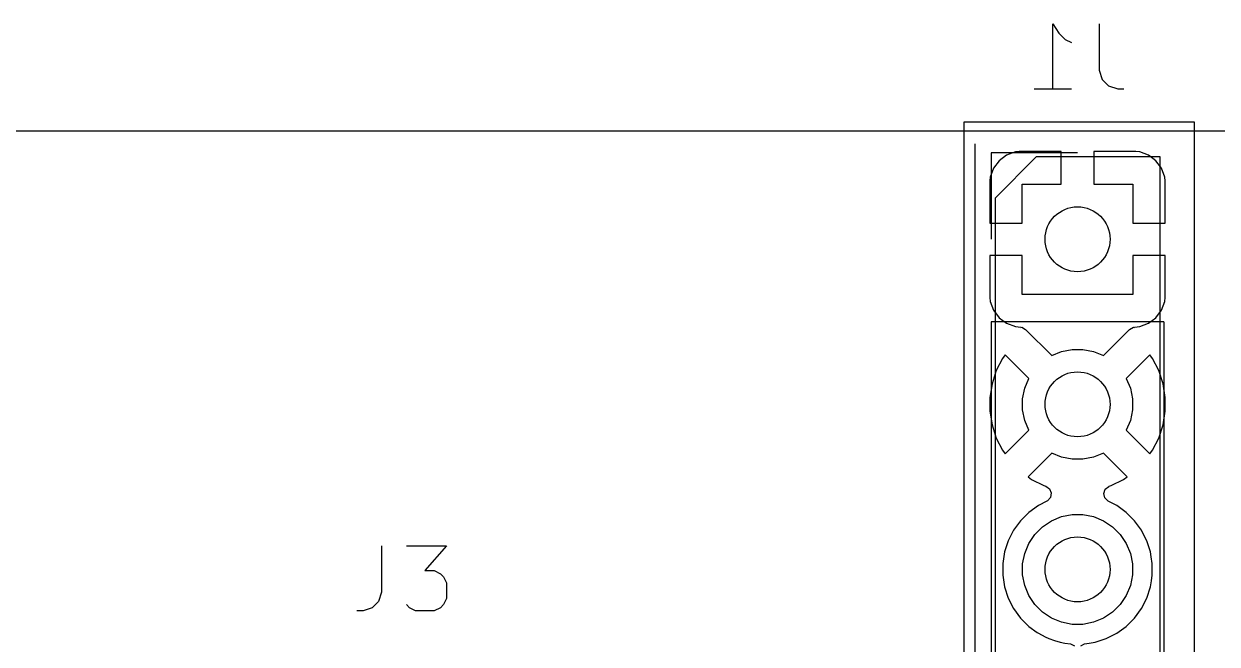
# Model space of a CAD drawing. Extents: x 0 to 96, y -64 to 1.6.
# Drawn here: x 24.16 to 42.53, y -7.9 to 1.65 of the extents above; entities that cross this region are included whole.
import ezdxf

# ---------------------------------------------------------------- set-up
doc = ezdxf.new("R2010")
doc.units = 0
for name, color, linetype in [('BLACK', 7, 'CONTINUOUS'), ('GRAY2', 8, 'CONTINUOUS'), ('LORANGE', 41, 'CONTINUOUS'), ('LYELLOW', 51, 'CONTINUOUS'), ('WHITE', 7, 'CONTINUOUS')]:
    doc.layers.add(name, color=color, linetype=linetype)

msp = doc.modelspace()

# ---------------------------------------------------------------- linework, layer by layer
at = {"layer": 'BLACK', "linetype": 'CONTINUOUS'}
for p, q in [((1.001527, 0), (94.998473, 0)), ((1.001527, 0), (94.998473, 0)), ((39.42262, -0.323403), (39.287913, -0.373645)), ((39.42262, -0.323403), (39.287913, -0.373645)), ((39.422627, -0.323401), (39.42262, -0.323403)), ((39.422627, -0.323401), (39.42262, -0.323403)), ((39.482155, -0.317), (39.422627, -0.323401)), ((39.482155, -0.317), (39.422627, -0.323401)), ((40.13, -0.317), (39.482155, -0.317)), ((40.13, -0.317), (39.482155, -0.317)), ((40.13, -0.817), (40.13, -0.317)), ((40.13, -0.817), (40.13, -0.317)), ((41.277844, -0.317), (40.63, -0.317)), ((40.63, -0.317), (40.63, -0.817)), ((41.277844, -0.317), (40.63, -0.317)), ((40.63, -0.317), (40.63, -0.817)), ((41.337372, -0.323401), (41.277844, -0.317)), ((41.337372, -0.323401), (41.277844, -0.317)), ((41.337379, -0.323403), (41.337372, -0.323401)), ((41.337379, -0.323403), (41.337372, -0.323401)), ((41.472086, -0.373645), (41.337379, -0.323403)), ((41.472086, -0.373645), (41.337379, -0.323403)), ((39.172809, -0.459812), (39.086649, -0.574906)), ((39.172809, -0.459812), (39.086649, -0.574906)), ((39.172812, -0.459809), (39.172809, -0.459812)), ((39.172812, -0.459809), (39.172809, -0.459812)), ((39.287906, -0.373649), (39.172812, -0.459809)), ((39.287906, -0.373649), (39.172812, -0.459809)), ((39.287913, -0.373645), (39.287906, -0.373649)), ((39.287913, -0.373645), (39.287906, -0.373649)), ((41.472093, -0.373649), (41.472086, -0.373645)), ((41.472093, -0.373649), (41.472086, -0.373645)), ((41.587187, -0.459809), (41.472093, -0.373649)), ((41.587187, -0.459809), (41.472093, -0.373649)), ((41.58719, -0.459812), (41.587187, -0.459809)), ((41.58719, -0.459812), (41.587187, -0.459809)), ((41.67335, -0.574906), (41.58719, -0.459812)), ((41.67335, -0.574906), (41.58719, -0.459812)), ((39.036401, -0.709627), (39.03, -0.769155)), ((39.036401, -0.709627), (39.03, -0.769155)), ((39.036403, -0.70962), (39.036401, -0.709627)), ((39.036403, -0.70962), (39.036401, -0.709627)), ((39.086645, -0.574913), (39.036403, -0.70962)), ((39.086645, -0.574913), (39.036403, -0.70962)), ((39.086649, -0.574906), (39.086645, -0.574913)), ((39.086649, -0.574906), (39.086645, -0.574913)), ((41.673354, -0.574913), (41.67335, -0.574906)), ((41.673354, -0.574913), (41.67335, -0.574906)), ((41.723596, -0.70962), (41.673354, -0.574913)), ((41.723596, -0.70962), (41.673354, -0.574913)), ((41.723598, -0.709627), (41.723596, -0.70962)), ((41.723598, -0.709627), (41.723596, -0.70962)), ((41.729999, -0.769155), (41.723598, -0.709627)), ((41.729999, -0.769155), (41.723598, -0.709627)), ((39.03, -0.769155), (39.03, -1.417)), ((39.03, -0.769155), (39.03, -1.417)), ((39.53, -1.417), (39.53, -0.817)), ((39.53, -0.817), (40.13, -0.817)), ((39.53, -1.417), (39.53, -0.817)), ((39.53, -0.817), (40.13, -0.817)), ((40.63, -0.817), (41.23, -0.817)), ((40.63, -0.817), (41.23, -0.817)), ((41.23, -0.817), (41.23, -1.417)), ((41.23, -0.817), (41.23, -1.417)), ((41.73, -0.769172), (41.729999, -0.769155)), ((41.73, -0.769172), (41.729999, -0.769155)), ((41.73, -1.417), (41.73, -0.769172)), ((41.73, -1.417), (41.73, -0.769172)), ((39.03, -1.417), (39.53, -1.417)), ((39.03, -1.417), (39.53, -1.417)), ((41.23, -1.417), (41.73, -1.417)), ((41.23, -1.417), (41.73, -1.417)), ((39.03, -1.917), (39.03, -2.564844)), ((39.53, -1.917), (39.03, -1.917)), ((39.03, -1.917), (39.03, -2.564844)), ((39.53, -1.917), (39.03, -1.917)), ((39.53, -2.517), (39.53, -1.917)), ((39.53, -2.517), (39.53, -1.917)), ((41.73, -1.917), (41.23, -1.917)), ((41.23, -1.917), (41.23, -2.517)), ((41.73, -1.917), (41.23, -1.917)), ((41.23, -1.917), (41.23, -2.517)), ((41.73, -2.564827), (41.73, -1.917)), ((41.73, -2.564827), (41.73, -1.917)), ((39.03, -2.564844), (39.036401, -2.624372)), ((39.03, -2.564844), (39.036401, -2.624372)), ((41.23, -2.517), (39.53, -2.517)), ((41.23, -2.517), (39.53, -2.517)), ((41.723598, -2.624372), (41.729999, -2.564844)), ((41.723598, -2.624372), (41.729999, -2.564844)), ((41.729999, -2.564844), (41.73, -2.564827)), ((41.729999, -2.564844), (41.73, -2.564827)), ((39.036401, -2.624372), (39.036403, -2.624379)), ((39.036401, -2.624372), (39.036403, -2.624379)), ((39.036403, -2.624379), (39.086645, -2.759086)), ((39.036403, -2.624379), (39.086645, -2.759086)), ((41.673354, -2.759086), (41.723596, -2.624379)), ((41.673354, -2.759086), (41.723596, -2.624379)), ((41.723596, -2.624379), (41.723598, -2.624372)), ((41.723596, -2.624379), (41.723598, -2.624372)), ((39.086645, -2.759086), (39.086649, -2.759093)), ((39.086645, -2.759086), (39.086649, -2.759093)), ((39.086649, -2.759093), (39.172809, -2.874187)), ((39.086649, -2.759093), (39.172809, -2.874187)), ((39.172809, -2.874187), (39.172812, -2.87419)), ((39.172809, -2.874187), (39.172812, -2.87419)), ((39.172812, -2.87419), (39.287906, -2.96035)), ((39.172812, -2.87419), (39.287906, -2.96035)), ((41.472093, -2.96035), (41.587187, -2.87419)), ((41.472093, -2.96035), (41.587187, -2.87419)), ((41.587187, -2.87419), (41.58719, -2.874187)), ((41.587187, -2.87419), (41.58719, -2.874187)), ((41.58719, -2.874187), (41.67335, -2.759093)), ((41.58719, -2.874187), (41.67335, -2.759093)), ((41.67335, -2.759093), (41.673354, -2.759086)), ((41.67335, -2.759093), (41.673354, -2.759086)), ((39.287906, -2.96035), (39.287913, -2.960354)), ((39.287906, -2.96035), (39.287913, -2.960354)), ((39.287913, -2.960354), (39.42262, -3.010596)), ((39.287913, -2.960354), (39.42262, -3.010596)), ((39.42262, -3.010596), (39.422619, -3.010596)), ((39.422619, -3.010596), (39.505444, -3.019501)), ((39.42262, -3.010596), (39.422619, -3.010596)), ((39.422619, -3.010596), (39.505444, -3.019501)), ((39.505444, -3.019501), (39.505116, -3.02255)), ((39.505444, -3.019501), (39.505116, -3.02255)), ((39.505116, -3.02255), (39.522014, -3.021642)), ((39.505116, -3.02255), (39.522014, -3.021642)), ((39.522014, -3.021642), (39.581196, -3.054642)), ((39.522014, -3.021642), (39.581196, -3.054642)), ((39.581196, -3.054642), (39.982571, -3.456017)), ((39.581196, -3.054642), (39.982571, -3.456017)), ((40.777428, -3.456017), (41.178802, -3.054642)), ((40.777428, -3.456017), (41.178802, -3.054642)), ((41.178802, -3.054642), (41.240125, -3.021157)), ((41.178802, -3.054642), (41.240125, -3.021157)), ((41.240125, -3.021157), (41.254833, -3.022078)), ((41.240125, -3.021157), (41.254833, -3.022078)), ((41.254556, -3.019501), (41.337375, -3.010598)), ((41.254556, -3.019501), (41.337375, -3.010598)), ((41.254833, -3.022078), (41.254556, -3.019501)), ((41.254833, -3.022078), (41.254556, -3.019501)), ((41.337375, -3.010598), (41.472086, -2.960354)), ((41.337375, -3.010598), (41.472086, -2.960354)), ((41.472086, -2.960354), (41.472093, -2.96035)), ((41.472086, -2.960354), (41.472093, -2.96035)), ((39.264727, -3.445282), (39.22538, -3.499439)), ((39.264727, -3.445282), (39.22538, -3.499439)), ((39.264728, -3.445282), (39.264727, -3.445282)), ((39.264728, -3.445282), (39.264727, -3.445282)), ((39.629017, -3.809571), (39.264728, -3.445282)), ((39.629017, -3.809571), (39.264728, -3.445282)), ((39.982571, -3.456017), (40.133258, -3.393601)), ((39.982571, -3.456017), (40.133258, -3.393601)), ((40.133258, -3.393601), (40.296685, -3.361093)), ((40.133258, -3.393601), (40.296685, -3.361093)), ((40.296685, -3.361093), (40.463315, -3.361093)), ((40.296685, -3.361093), (40.463315, -3.361093)), ((40.463315, -3.361093), (40.626742, -3.393601)), ((40.463315, -3.361093), (40.626742, -3.393601)), ((40.626742, -3.393601), (40.777428, -3.456017)), ((40.626742, -3.393601), (40.777428, -3.456017)), ((41.495269, -3.445282), (41.130981, -3.809569)), ((41.495269, -3.445282), (41.130981, -3.809569)), ((41.49527, -3.445282), (41.495269, -3.445282)), ((41.49527, -3.445282), (41.495269, -3.445282)), ((41.534624, -3.499449), (41.49527, -3.445282)), ((41.534624, -3.499449), (41.49527, -3.445282)), ((39.22538, -3.499439), (39.128904, -3.688782)), ((39.22538, -3.499439), (39.128904, -3.688782)), ((41.631095, -3.688782), (41.534624, -3.499449)), ((41.631095, -3.688782), (41.534624, -3.499449)), ((39.128904, -3.688782), (39.063242, -3.890869)), ((39.128904, -3.688782), (39.063242, -3.890869)), ((39.566601, -3.960258), (39.629017, -3.809571)), ((39.566601, -3.960258), (39.629017, -3.809571)), ((41.130981, -3.809569), (41.193399, -3.960258)), ((41.130981, -3.809569), (41.193399, -3.960258)), ((41.696757, -3.890869), (41.631095, -3.688782)), ((41.696757, -3.890869), (41.631095, -3.688782)), ((39.063242, -3.890872), (39.03, -4.100753)), ((39.063242, -3.890872), (39.03, -4.100753)), ((39.063242, -3.890869), (39.063242, -3.890872)), ((39.063242, -3.890869), (39.063242, -3.890872)), ((39.534093, -4.123685), (39.566601, -3.960258)), ((39.534093, -4.123685), (39.566601, -3.960258)), ((41.193399, -3.960258), (41.225907, -4.123685)), ((41.193399, -3.960258), (41.225907, -4.123685)), ((41.696757, -3.890872), (41.696757, -3.890869)), ((41.696757, -3.890872), (41.696757, -3.890869)), ((41.73, -4.100753), (41.696757, -3.890872)), ((41.73, -4.100753), (41.696757, -3.890872)), ((39.03, -4.100753), (39.03, -4.313246)), ((39.03, -4.100753), (39.03, -4.313246)), ((39.534093, -4.290315), (39.534093, -4.123685)), ((39.534093, -4.290315), (39.534093, -4.123685)), ((41.225907, -4.123685), (41.225907, -4.290315)), ((41.225907, -4.123685), (41.225907, -4.290315)), ((41.73, -4.313246), (41.73, -4.100753)), ((41.73, -4.313246), (41.73, -4.100753)), ((39.03, -4.313246), (39.063242, -4.523127)), ((39.03, -4.313246), (39.063242, -4.523127)), ((39.566601, -4.453742), (39.534093, -4.290315)), ((39.566601, -4.453742), (39.534093, -4.290315)), ((41.225907, -4.290315), (41.193399, -4.453742)), ((41.225907, -4.290315), (41.193399, -4.453742)), ((41.696757, -4.523127), (41.73, -4.313246)), ((41.696757, -4.523127), (41.73, -4.313246)), ((39.063242, -4.523127), (39.063242, -4.52313)), ((39.063242, -4.523127), (39.063242, -4.52313)), ((39.063242, -4.52313), (39.128904, -4.725217)), ((39.063242, -4.52313), (39.128904, -4.725217)), ((39.629016, -4.604427), (39.566601, -4.453742)), ((39.629016, -4.604427), (39.566601, -4.453742)), ((41.193399, -4.453742), (41.130982, -4.604429)), ((41.193399, -4.453742), (41.130982, -4.604429)), ((41.631095, -4.725217), (41.696757, -4.52313)), ((41.631095, -4.725217), (41.696757, -4.52313)), ((41.696757, -4.52313), (41.696757, -4.523127)), ((41.696757, -4.52313), (41.696757, -4.523127)), ((39.128904, -4.725217), (39.225375, -4.91455)), ((39.128904, -4.725217), (39.225375, -4.91455)), ((39.264728, -4.968716), (39.629016, -4.604427)), ((39.264728, -4.968716), (39.629016, -4.604427)), ((41.130982, -4.604429), (41.49527, -4.968717)), ((41.130982, -4.604429), (41.49527, -4.968717)), ((41.534622, -4.914554), (41.631095, -4.725217)), ((41.534622, -4.914554), (41.631095, -4.725217)), ((39.225375, -4.91455), (39.264728, -4.968716)), ((39.225375, -4.91455), (39.264728, -4.968716)), ((39.982569, -4.957981), (39.618282, -5.322269)), ((39.982569, -4.957981), (39.618282, -5.322269)), ((40.133258, -5.020399), (39.982569, -4.957981)), ((40.133258, -5.020399), (39.982569, -4.957981)), ((40.777428, -4.957982), (40.626742, -5.020399)), ((40.777428, -4.957982), (40.626742, -5.020399)), ((41.141717, -5.32227), (40.777428, -4.957982)), ((41.141717, -5.32227), (40.777428, -4.957982)), ((41.49527, -4.968716), (41.534622, -4.914554)), ((41.49527, -4.968716), (41.534622, -4.914554)), ((40.296685, -5.052907), (40.133258, -5.020399)), ((40.296685, -5.052907), (40.133258, -5.020399)), ((40.463315, -5.052907), (40.296685, -5.052907)), ((40.463315, -5.052907), (40.296685, -5.052907)), ((40.626742, -5.020399), (40.463315, -5.052907)), ((40.626742, -5.020399), (40.463315, -5.052907)), ((41.49527, -4.968717), (41.49527, -4.968716)), ((41.49527, -4.968717), (41.49527, -4.968716)), ((39.618282, -5.322269), (39.618282, -5.32227)), ((39.618282, -5.322269), (39.618282, -5.32227)), ((39.618282, -5.32227), (39.672449, -5.361624)), ((39.618282, -5.32227), (39.672449, -5.361624)), ((41.087554, -5.361622), (41.141716, -5.32227)), ((41.087554, -5.361622), (41.141716, -5.32227)), ((41.141716, -5.32227), (41.141717, -5.32227)), ((41.141716, -5.32227), (41.141717, -5.32227)), ((39.672449, -5.361624), (39.86178, -5.458094)), ((39.672449, -5.361624), (39.86178, -5.458094)), ((39.86178, -5.458094), (39.890705, -5.467492)), ((39.86178, -5.458094), (39.890705, -5.467492)), ((39.890705, -5.467492), (39.948381, -5.506929)), ((39.890705, -5.467492), (39.948381, -5.506929)), ((39.948381, -5.506929), (39.97558, -5.571287)), ((39.948381, -5.506929), (39.97558, -5.571287)), ((40.806262, -5.513978), (40.860977, -5.470527)), ((40.806262, -5.513978), (40.860977, -5.470527)), ((40.860977, -5.470527), (40.869295, -5.467492)), ((40.860977, -5.470527), (40.869295, -5.467492)), ((40.869295, -5.467492), (40.898217, -5.458095)), ((40.869295, -5.467492), (40.898217, -5.458095)), ((40.898217, -5.458095), (41.087554, -5.361622)), ((40.898217, -5.458095), (41.087554, -5.361622)), ((39.916424, -5.69161), (39.908685, -5.695908)), ((39.916424, -5.69161), (39.908685, -5.695908)), ((39.963667, -5.640134), (39.916424, -5.69161)), ((39.963667, -5.640134), (39.916424, -5.69161)), ((39.97558, -5.571287), (39.963667, -5.640134)), ((39.97558, -5.571287), (39.963667, -5.640134)), ((40.783724, -5.580113), (40.806262, -5.513978)), ((40.783724, -5.580113), (40.806262, -5.513978)), ((40.800519, -5.647934), (40.783724, -5.580113)), ((40.800519, -5.647934), (40.783724, -5.580113)), ((40.851314, -5.695908), (40.800519, -5.647934)), ((40.851314, -5.695908), (40.800519, -5.647934)), ((39.6305, -5.869445), (39.502445, -5.9975)), ((39.6305, -5.869445), (39.502445, -5.9975)), ((39.630505, -5.869441), (39.6305, -5.869445)), ((39.630505, -5.869441), (39.6305, -5.869445)), ((39.777004, -5.763004), (39.630505, -5.869441)), ((39.777004, -5.763004), (39.630505, -5.869441)), ((39.908685, -5.695908), (39.777004, -5.763004)), ((39.908685, -5.695908), (39.777004, -5.763004)), ((40.982995, -5.763004), (40.851314, -5.695908)), ((40.982995, -5.763004), (40.851314, -5.695908)), ((41.129494, -5.869441), (40.982995, -5.763004)), ((41.129494, -5.869441), (40.982995, -5.763004)), ((41.129499, -5.869445), (41.129494, -5.869441)), ((41.129499, -5.869445), (41.129494, -5.869441)), ((41.257554, -5.9975), (41.129499, -5.869445)), ((41.257554, -5.9975), (41.129499, -5.869445)), ((39.502441, -5.997505), (39.396006, -6.144002)), ((39.502441, -5.997505), (39.396006, -6.144002)), ((39.502445, -5.9975), (39.502441, -5.997505)), ((39.502445, -5.9975), (39.502441, -5.997505)), ((39.840766, -6.089941), (39.979313, -5.997367)), ((39.840766, -6.089941), (39.979313, -5.997367)), ((39.979313, -5.997367), (40.133258, -5.933601)), ((39.979313, -5.997367), (40.133258, -5.933601)), ((40.133258, -5.933601), (40.296685, -5.901093)), ((40.133258, -5.933601), (40.296685, -5.901093)), ((40.296685, -5.901093), (40.463315, -5.901093)), ((40.296685, -5.901093), (40.463315, -5.901093)), ((40.463315, -5.901093), (40.626742, -5.933601)), ((40.463315, -5.901093), (40.626742, -5.933601)), ((40.626742, -5.933601), (40.780687, -5.997367)), ((40.626742, -5.933601), (40.780687, -5.997367)), ((40.780687, -5.997367), (40.919234, -6.089941)), ((40.780687, -5.997367), (40.919234, -6.089941)), ((41.257558, -5.997505), (41.257554, -5.9975)), ((41.257558, -5.997505), (41.257554, -5.9975)), ((41.350396, -6.125287), (41.257558, -5.997505)), ((41.350396, -6.125287), (41.257558, -5.997505)), ((39.396006, -6.144002), (39.313788, -6.30536)), ((39.396006, -6.144002), (39.313788, -6.30536)), ((39.630367, -6.346313), (39.722941, -6.207766)), ((39.630367, -6.346313), (39.722941, -6.207766)), ((39.722941, -6.207766), (39.840766, -6.089941)), ((39.722941, -6.207766), (39.840766, -6.089941)), ((40.919234, -6.089941), (41.037059, -6.207766)), ((40.919234, -6.089941), (41.037059, -6.207766)), ((41.037059, -6.207766), (41.129633, -6.346313)), ((41.037059, -6.207766), (41.129633, -6.346313)), ((41.363996, -6.144006), (41.350396, -6.125287)), ((41.363996, -6.144006), (41.350396, -6.125287)), ((41.41774, -6.249484), (41.363996, -6.144006)), ((41.41774, -6.249484), (41.363996, -6.144006)), ((39.313787, -6.305363), (39.257829, -6.477589)), ((39.313787, -6.305363), (39.257829, -6.477589)), ((39.313788, -6.30536), (39.313787, -6.305363)), ((39.313788, -6.30536), (39.313787, -6.305363)), ((39.566601, -6.500258), (39.630367, -6.346313)), ((39.566601, -6.500258), (39.630367, -6.346313)), ((41.129633, -6.346313), (41.193399, -6.500258)), ((41.129633, -6.346313), (41.193399, -6.500258)), ((41.446211, -6.30536), (41.41774, -6.249484)), ((41.446211, -6.30536), (41.41774, -6.249484)), ((41.446211, -6.305361), (41.446211, -6.30536)), ((41.446211, -6.305361), (41.446211, -6.30536)), ((41.502171, -6.477591), (41.446211, -6.305361)), ((41.502171, -6.477591), (41.446211, -6.305361)), ((39.257829, -6.477589), (39.2295, -6.656448)), ((39.257829, -6.477589), (39.2295, -6.656448)), ((39.534093, -6.663685), (39.566601, -6.500258)), ((39.534093, -6.663685), (39.566601, -6.500258)), ((41.193399, -6.500258), (41.225907, -6.663685)), ((41.193399, -6.500258), (41.225907, -6.663685)), ((41.514019, -6.552397), (41.502171, -6.477591)), ((41.514019, -6.552397), (41.502171, -6.477591)), ((41.5305, -6.656448), (41.514019, -6.552397)), ((41.5305, -6.656448), (41.514019, -6.552397)), ((39.2295, -6.656448), (39.2295, -6.837551)), ((39.2295, -6.656448), (39.2295, -6.837551)), ((39.534093, -6.830315), (39.534093, -6.663685)), ((39.534093, -6.830315), (39.534093, -6.663685)), ((41.225907, -6.663685), (41.225907, -6.830315)), ((41.225907, -6.663685), (41.225907, -6.830315)), ((41.5305, -6.837551), (41.5305, -6.656448)), ((41.5305, -6.837551), (41.5305, -6.656448)), ((39.2295, -6.837551), (39.257829, -7.01641)), ((39.2295, -6.837551), (39.257829, -7.01641)), ((39.566601, -6.993742), (39.534093, -6.830315)), ((39.566601, -6.993742), (39.534093, -6.830315)), ((41.225907, -6.830315), (41.193399, -6.993742)), ((41.225907, -6.830315), (41.193399, -6.993742)), ((41.502171, -7.016409), (41.516765, -6.924259)), ((41.502171, -7.016409), (41.516765, -6.924259)), ((41.516765, -6.924259), (41.5305, -6.837551)), ((41.516765, -6.924259), (41.5305, -6.837551)), ((39.257829, -7.01641), (39.313787, -7.188636)), ((39.257829, -7.01641), (39.313787, -7.188636)), ((39.630367, -7.147687), (39.566601, -6.993742)), ((39.630367, -7.147687), (39.566601, -6.993742)), ((39.722941, -7.286234), (39.630367, -7.147687)), ((39.722941, -7.286234), (39.630367, -7.147687)), ((41.129633, -7.147687), (41.037059, -7.286234)), ((41.129633, -7.147687), (41.037059, -7.286234)), ((41.193399, -6.993742), (41.129633, -7.147687)), ((41.193399, -6.993742), (41.129633, -7.147687)), ((41.446211, -7.188639), (41.502171, -7.016409)), ((41.446211, -7.188639), (41.502171, -7.016409)), ((39.313787, -7.188636), (39.313788, -7.188639)), ((39.313787, -7.188636), (39.313788, -7.188639)), ((39.313788, -7.188639), (39.396006, -7.349997)), ((39.313788, -7.188639), (39.396006, -7.349997)), ((39.840766, -7.404059), (39.722941, -7.286234)), ((39.840766, -7.404059), (39.722941, -7.286234)), ((41.037059, -7.286234), (40.919234, -7.404059)), ((41.037059, -7.286234), (40.919234, -7.404059)), ((41.363996, -7.349994), (41.446211, -7.188639)), ((41.363996, -7.349994), (41.446211, -7.188639)), ((39.396006, -7.349997), (39.502441, -7.496494)), ((39.396006, -7.349997), (39.502441, -7.496494)), ((39.502441, -7.496494), (39.502445, -7.496499)), ((39.502441, -7.496494), (39.502445, -7.496499)), ((39.502445, -7.496499), (39.6305, -7.624554)), ((39.502445, -7.496499), (39.6305, -7.624554)), ((39.979313, -7.496633), (39.840766, -7.404059)), ((39.979313, -7.496633), (39.840766, -7.404059)), ((40.133258, -7.560399), (39.979313, -7.496633)), ((40.133258, -7.560399), (39.979313, -7.496633)), ((40.780687, -7.496633), (40.626742, -7.560399)), ((40.780687, -7.496633), (40.626742, -7.560399)), ((40.919234, -7.404059), (40.780687, -7.496633)), ((40.919234, -7.404059), (40.780687, -7.496633)), ((41.129501, -7.624553), (41.257553, -7.496501)), ((41.129501, -7.624553), (41.257553, -7.496501)), ((41.257553, -7.496501), (41.363996, -7.349994)), ((41.257553, -7.496501), (41.363996, -7.349994)), ((39.6305, -7.624554), (39.630505, -7.624558)), ((39.6305, -7.624554), (39.630505, -7.624558)), ((39.630505, -7.624558), (39.758287, -7.717396)), ((39.630505, -7.624558), (39.758287, -7.717396)), ((40.296685, -7.592907), (40.133258, -7.560399)), ((40.296685, -7.592907), (40.133258, -7.560399)), ((40.463315, -7.592907), (40.296685, -7.592907)), ((40.463315, -7.592907), (40.296685, -7.592907)), ((40.626742, -7.560399), (40.463315, -7.592907)), ((40.626742, -7.560399), (40.463315, -7.592907)), ((40.982994, -7.730996), (41.129501, -7.624553)), ((40.982994, -7.730996), (41.129501, -7.624553)), ((39.758287, -7.717396), (39.777006, -7.730996)), ((39.758287, -7.717396), (39.777006, -7.730996)), ((39.777006, -7.730996), (39.882484, -7.78474)), ((39.777006, -7.730996), (39.882484, -7.78474)), ((39.882484, -7.78474), (39.93836, -7.813211)), ((39.882484, -7.78474), (39.93836, -7.813211)), ((39.93836, -7.813211), (39.938363, -7.813212)), ((39.93836, -7.813211), (39.938363, -7.813212)), ((39.938363, -7.813212), (40.024476, -7.841191)), ((39.938363, -7.813212), (40.024476, -7.841191)), ((40.024476, -7.841191), (40.110591, -7.869171)), ((40.024476, -7.841191), (40.110591, -7.869171)), ((40.110591, -7.869171), (40.183639, -7.88074)), ((40.110591, -7.869171), (40.183639, -7.88074)), ((40.183639, -7.88074), (40.270678, -7.894527)), ((40.183639, -7.88074), (40.270678, -7.894527)), ((40.270678, -7.894527), (40.333813, -7.924456)), ((40.270678, -7.894527), (40.333813, -7.924456)), ((40.428863, -7.922137), (40.489321, -7.894527)), ((40.428863, -7.922137), (40.489321, -7.894527)), ((40.489321, -7.894527), (40.559425, -7.883422)), ((40.489321, -7.894527), (40.559425, -7.883422)), ((40.559425, -7.883422), (40.649409, -7.869171)), ((40.559425, -7.883422), (40.649409, -7.869171)), ((40.649409, -7.869171), (40.821639, -7.813211)), ((40.649409, -7.869171), (40.821639, -7.813211)), ((40.821639, -7.813211), (40.982994, -7.730996)), ((40.821639, -7.813211), (40.982994, -7.730996))]:
    msp.add_line(p, q, dxfattribs=at)
at = {"layer": 'BLACK'}
for centre in [(40.38, -1.667), (40.38, -1.667), (40.38, -4.207), (40.38, -4.207), (40.38, -6.747), (40.38, -6.747)]:
    msp.add_circle(centre, 0.5, dxfattribs=at)
at = {"layer": 'GRAY2', "linetype": 'CONTINUOUS'}
for p, q in [((39.745, -0.397), (39.11, -1.032)), ((41.65, -0.397), (39.745, -0.397)), ((41.65, -35.957), (41.65, -0.397)), ((39.11, -1.032), (39.11, -35.957))]:
    msp.add_line(p, q, dxfattribs=at)
at = {"layer": 'LORANGE', "linetype": 'CONTINUOUS'}
for p, q in [((39.999047, 0.64818), (39.999047, 1.64818)), ((39.999047, 1.64818), (40.094285, 1.505323)), ((40.094285, 1.505323), (40.189523, 1.410085)), ((40.713333, 1.64818), (40.713333, 0.933895)), ((40.189523, 1.410085), (40.284761, 1.362466)), ((40.713333, 0.933895), (40.760952, 0.791038)), ((40.760952, 0.791038), (40.85619, 0.6958)), ((39.713333, 0.64818), (40.284761, 0.64818)), ((40.85619, 0.6958), (40.999047, 0.64818)), ((40.999047, 0.64818), (41.094285, 0.64818)), ((38.8, -0.2), (38.8, -42.1)), ((39.05, -0.337), (39.05, -1.667)), ((40.38, -0.337), (39.05, -0.337)), ((39.05, -2.937), (39.05, -36.017)), ((41.71, -2.937), (39.05, -2.937)), ((41.71, -2.937), (41.71, -36.017))]:
    msp.add_line(p, q, dxfattribs=at)
at = {"layer": 'LYELLOW', "linetype": 'CONTINUOUS'}
for p, q in [((29.666666, -6.384819), (29.666666, -7.099104)), ((30.047619, -6.384819), (30.666666, -6.384819)), ((30.666666, -6.384819), (30.333333, -6.765771)), ((30.333333, -6.765771), (30.47619, -6.765771)), ((30.47619, -6.765771), (30.571428, -6.81339)), ((30.571428, -6.81339), (30.619047, -6.861009)), ((30.619047, -6.861009), (30.666666, -6.956247)), ((30.666666, -6.956247), (30.666666, -7.194342)), ((29.666666, -7.099104), (29.619047, -7.241961)), ((29.523809, -7.3372), (29.380952, -7.384819)), ((29.619047, -7.241961), (29.523809, -7.3372)), ((30.095238, -7.3372), (30.047619, -7.28958)), ((30.190476, -7.384819), (30.095238, -7.3372)), ((30.571428, -7.3372), (30.47619, -7.384819)), ((30.619047, -7.28958), (30.571428, -7.3372)), ((30.666666, -7.194342), (30.619047, -7.28958)), ((29.380952, -7.384819), (29.285714, -7.384819)), ((30.47619, -7.384819), (30.190476, -7.384819))]:
    msp.add_line(p, q, dxfattribs=at)
at = {"layer": 'WHITE', "linetype": 'CONTINUOUS'}
for p, q in [((1, 0), (95, 0)), ((38.63, 0.133), (38.63, -36.467)), ((42.18, 0.133), (38.63, 0.133)), ((42.18, -36.467), (42.18, 0.133))]:
    msp.add_line(p, q, dxfattribs=at)
at = {"layer": 'WHITE'}
for centre in [(40.38, -1.667), (40.38, -4.207), (40.38, -6.747)]:
    msp.add_circle(centre, 0.5, dxfattribs=at)

doc.saveas('drawing.dxf')
